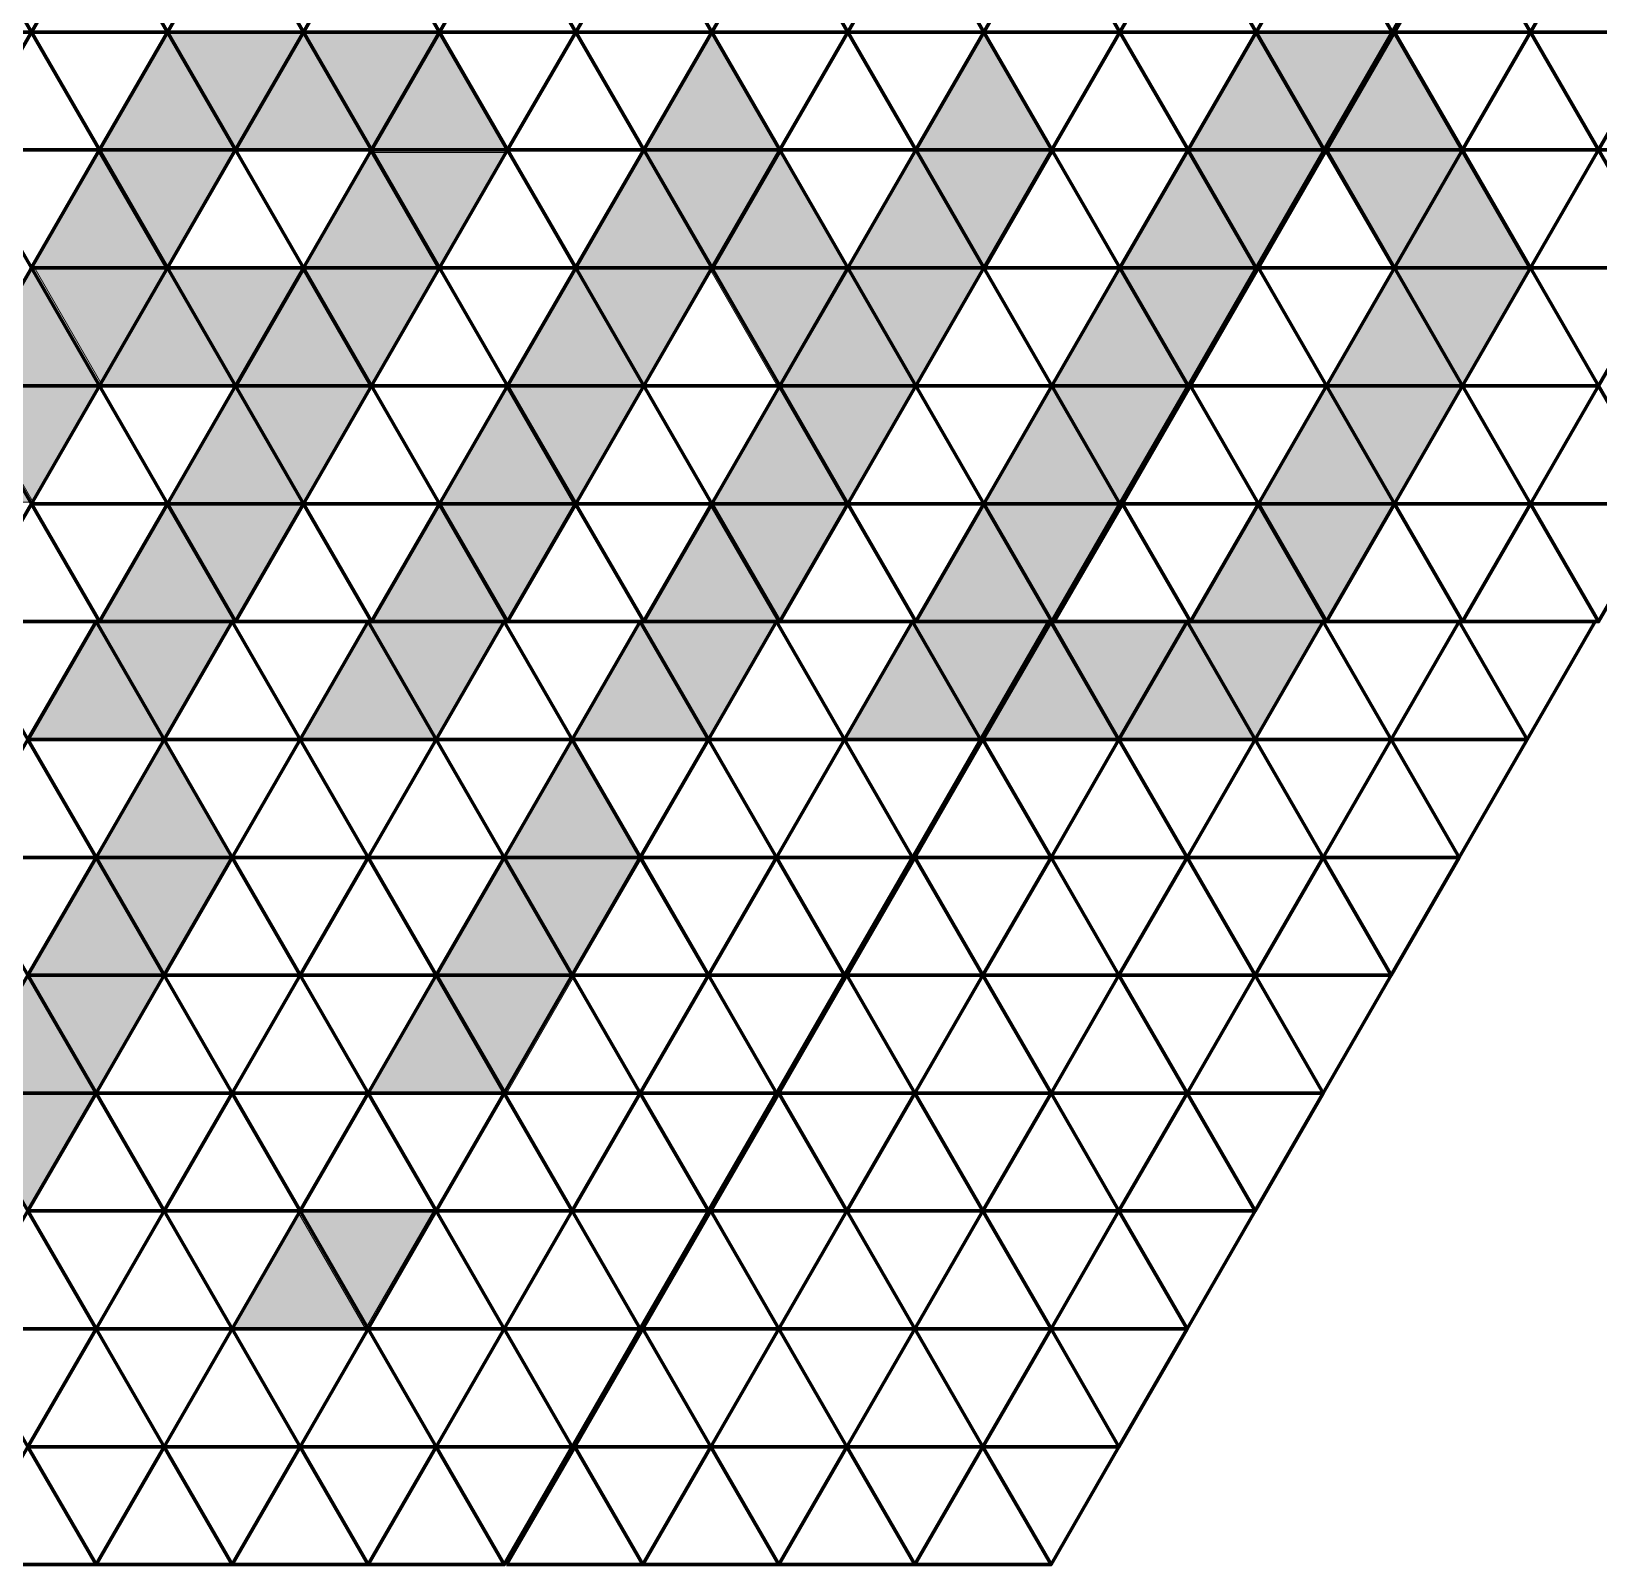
# Model space of a CAD drawing. Header units: inches. Extents: x 18 to 882, y -1167 to -33.
# Drawn here: x 564.4 to 773.3, y -830.6 to -626.4 of the extents above; entities that cross this region are included whole.
import ezdxf

# ---------------------------------------------------------------- set-up
doc = ezdxf.new("R2010")
doc.units = ezdxf.units.IN
doc.header["$MEASUREMENT"] = 0
doc.layers.add('Layer 1', color=7, linetype='Continuous')

# ---------------------------------------------------------------- blocks, each defined once
blk = doc.blocks.new('block 6')
at = {"layer": 'Layer 1', "true_color": 0xa7a9ab}
h = blk.add_hatch(color=253, dxfattribs=at)
h.dxf.hatch_style = 2
h.paths.add_polyline_path([(573.38, -642.27), (582.44, -626.56), (591.51, -642.27)])
h = blk.add_hatch(color=253, dxfattribs=at)
h.dxf.hatch_style = 2
h.paths.add_polyline_path([(600.58, -626.55), (591.51, -642.26), (582.44, -626.55)])
h = blk.add_hatch(color=253, dxfattribs=at)
h.dxf.hatch_style = 2
h.paths.add_polyline_path([(591.54, -642.09), (600.61, -626.39), (609.68, -642.09)])
h = blk.add_hatch(color=253, dxfattribs=at)
h.dxf.hatch_style = 2
h.paths.add_polyline_path([(618.75, -626.39), (609.69, -642.09), (600.62, -626.39)])
h = blk.add_hatch(color=253, dxfattribs=at)
h.dxf.hatch_style = 2
h.paths.add_polyline_path([(646.05, -642.27), (655.12, -626.57), (664.19, -642.27)])
h = blk.add_hatch(color=253, dxfattribs=at)
h.dxf.hatch_style = 2
h.paths.add_polyline_path([(682.31, -642.29), (691.38, -626.58), (700.44, -642.29)])
h = blk.add_hatch(color=253, dxfattribs=at)
h.dxf.hatch_style = 2
h.paths.add_polyline_path([(609.77, -642.54), (618.84, -626.83), (627.9, -642.54)])
h = blk.add_hatch(color=253, dxfattribs=at)
h.dxf.hatch_style = 2
h.paths.add_polyline_path([(718.48, -642.33), (727.54, -626.62), (736.61, -642.33)])
h = blk.add_hatch(color=253, dxfattribs=at)
h.dxf.hatch_style = 2
h.paths.add_polyline_path([(745.68, -626.61), (736.61, -642.32), (727.54, -626.61)])
h = blk.add_hatch(color=253, dxfattribs=at)
h.dxf.hatch_style = 2
h.paths.add_polyline_path([(736.84, -642.33), (745.91, -626.62), (754.98, -642.33)])
h = blk.add_hatch(color=253, dxfattribs=at)
h.dxf.hatch_style = 2
h.paths.add_polyline_path([(564.21, -657.97), (573.28, -642.26), (582.35, -657.97)])
h = blk.add_hatch(color=253, dxfattribs=at)
h.dxf.hatch_style = 2
h.paths.add_polyline_path([(591.41, -642.25), (582.35, -657.95), (573.28, -642.25)])
h = blk.add_hatch(color=253, dxfattribs=at)
h.dxf.hatch_style = 2
h.paths.add_polyline_path([(600.61, -657.88), (609.67, -642.18), (618.74, -657.88)])
h = blk.add_hatch(color=253, dxfattribs=at)
h.dxf.hatch_style = 2
h.paths.add_polyline_path([(627.81, -642.52), (618.74, -658.23), (609.67, -642.52)])
h = blk.add_hatch(color=253, dxfattribs=at)
h.dxf.hatch_style = 2
h.paths.add_polyline_path([(636.89, -657.97), (645.96, -642.27), (655.02, -657.97)])
h = blk.add_hatch(color=253, dxfattribs=at)
h.dxf.hatch_style = 2
h.paths.add_polyline_path([(664.44, -642.26), (655.38, -657.96), (646.31, -642.26)])
h = blk.add_hatch(color=253, dxfattribs=at)
h.dxf.hatch_style = 2
h.paths.add_polyline_path([(655.1, -657.88), (664.17, -642.17), (673.24, -657.88)])
h = blk.add_hatch(color=253, dxfattribs=at)
h.dxf.hatch_style = 2
h.paths.add_polyline_path([(673.15, -657.99), (682.21, -642.28), (691.28, -657.99)])
h = blk.add_hatch(color=253, dxfattribs=at)
h.dxf.hatch_style = 2
h.paths.add_polyline_path([(700.7, -642.27), (691.63, -657.97), (682.57, -642.27)])
h = blk.add_hatch(color=253, dxfattribs=at)
h.dxf.hatch_style = 2
h.paths.add_polyline_path([(709.41, -658.04), (718.48, -642.33), (727.54, -658.04)])
h = blk.add_hatch(color=253, dxfattribs=at)
h.dxf.hatch_style = 2
h.paths.add_polyline_path([(736.61, -642.32), (727.54, -658.03), (718.48, -642.32)])
h = blk.add_hatch(color=253, dxfattribs=at)
h.dxf.hatch_style = 2
h.paths.add_polyline_path([(754.98, -642.29), (745.91, -657.99), (736.84, -642.29)])
h = blk.add_hatch(color=253, dxfattribs=at)
h.dxf.hatch_style = 2
h.paths.add_polyline_path([(745.91, -658.04), (754.98, -642.33), (764.05, -658.04)])
h = blk.add_hatch(color=253, dxfattribs=at)
h.dxf.hatch_style = 2
h.paths.add_polyline_path([(555.72, -673.42), (564.79, -657.72), (573.86, -673.42)])
h = blk.add_hatch(color=253, dxfattribs=at)
h.dxf.hatch_style = 2
h.paths.add_polyline_path([(582.57, -658.06), (573.51, -673.76), (564.44, -658.06)])
h = blk.add_hatch(color=253, dxfattribs=at)
h.dxf.hatch_style = 2
h.paths.add_polyline_path([(573.4, -673.69), (582.46, -657.99), (591.53, -673.69)])
h = blk.add_hatch(color=253, dxfattribs=at)
h.dxf.hatch_style = 2
h.paths.add_polyline_path([(600.96, -657.99), (591.89, -673.69), (582.83, -657.99)])
h = blk.add_hatch(color=253, dxfattribs=at)
h.dxf.hatch_style = 2
h.paths.add_polyline_path([(591.76, -673.69), (600.83, -657.99), (609.9, -673.69)])
h = blk.add_hatch(color=253, dxfattribs=at)
h.dxf.hatch_style = 2
h.paths.add_polyline_path([(618.61, -657.98), (609.54, -673.68), (600.48, -657.98)])
h = blk.add_hatch(color=253, dxfattribs=at)
h.dxf.hatch_style = 2
h.paths.add_polyline_path([(628.05, -673.7), (637.11, -657.99), (646.18, -673.7)])
h = blk.add_hatch(color=253, dxfattribs=at)
h.dxf.hatch_style = 2
h.paths.add_polyline_path([(655.25, -657.98), (646.18, -673.68), (637.11, -657.98)])
h = blk.add_hatch(color=253, dxfattribs=at)
h.dxf.hatch_style = 2
h.paths.add_polyline_path([(672.99, -658.03), (663.92, -673.74), (654.86, -658.03)])
h = blk.add_hatch(color=253, dxfattribs=at)
h.dxf.hatch_style = 2
h.paths.add_polyline_path([(664.3, -673.71), (673.37, -658), (682.44, -673.71)])
h = blk.add_hatch(color=253, dxfattribs=at)
h.dxf.hatch_style = 2
h.paths.add_polyline_path([(691.51, -657.99), (682.44, -673.7), (673.37, -657.99)])
h = blk.add_hatch(color=253, dxfattribs=at)
h.dxf.hatch_style = 2
h.paths.add_polyline_path([(700.34, -673.74), (709.41, -658.04), (718.48, -673.74)])
h = blk.add_hatch(color=253, dxfattribs=at)
h.dxf.hatch_style = 2
h.paths.add_polyline_path([(727.9, -658.03), (718.83, -673.73), (709.76, -658.03)])
h = blk.add_hatch(color=253, dxfattribs=at)
h.dxf.hatch_style = 2
h.paths.add_polyline_path([(736.96, -673.74), (746.02, -658.04), (755.09, -673.74)])
h = blk.add_hatch(color=253, dxfattribs=at)
h.dxf.hatch_style = 2
h.paths.add_polyline_path([(764.16, -658.03), (755.09, -673.73), (746.02, -658.03)])
h = blk.add_hatch(color=253, dxfattribs=at)
h.dxf.hatch_style = 2
h.paths.add_polyline_path([(546.56, -689.12), (555.63, -673.42), (564.7, -689.12)])
h = blk.add_hatch(color=253, dxfattribs=at)
h.dxf.hatch_style = 2
h.paths.add_polyline_path([(573.76, -673.41), (564.7, -689.11), (555.63, -673.41)])
h = blk.add_hatch(color=253, dxfattribs=at)
h.dxf.hatch_style = 2
h.paths.add_polyline_path([(582.6, -689.39), (591.67, -673.69), (600.74, -689.39)])
h = blk.add_hatch(color=253, dxfattribs=at)
h.dxf.hatch_style = 2
h.paths.add_polyline_path([(609.8, -673.68), (600.74, -689.38), (591.67, -673.68)])
h = blk.add_hatch(color=253, dxfattribs=at)
h.dxf.hatch_style = 2
h.paths.add_polyline_path([(618.63, -689.4), (627.69, -673.69), (636.76, -689.4)])
h = blk.add_hatch(color=253, dxfattribs=at)
h.dxf.hatch_style = 2
h.paths.add_polyline_path([(646.18, -673.68), (637.11, -689.38), (628.05, -673.68)])
h = blk.add_hatch(color=253, dxfattribs=at)
h.dxf.hatch_style = 2
h.paths.add_polyline_path([(654.89, -689.41), (663.95, -673.7), (673.02, -689.41)])
h = blk.add_hatch(color=253, dxfattribs=at)
h.dxf.hatch_style = 2
h.paths.add_polyline_path([(682.09, -673.69), (673.02, -689.4), (663.95, -673.69)])
h = blk.add_hatch(color=253, dxfattribs=at)
h.dxf.hatch_style = 2
h.paths.add_polyline_path([(691.28, -689.43), (700.34, -673.73), (709.41, -689.43)])
h = blk.add_hatch(color=253, dxfattribs=at)
h.dxf.hatch_style = 2
h.paths.add_polyline_path([(718.48, -673.72), (709.41, -689.42), (700.34, -673.72)])
h = blk.add_hatch(color=253, dxfattribs=at)
h.dxf.hatch_style = 2
h.paths.add_polyline_path([(727.89, -689.43), (736.96, -673.73), (746.02, -689.43)])
h = blk.add_hatch(color=253, dxfattribs=at)
h.dxf.hatch_style = 2
h.paths.add_polyline_path([(755.09, -673.72), (746.02, -689.42), (736.96, -673.72)])
h = blk.add_hatch(color=253, dxfattribs=at)
h.dxf.hatch_style = 2
h.paths.add_polyline_path([(573.42, -705.18), (582.48, -689.48), (591.55, -705.18)])
h = blk.add_hatch(color=253, dxfattribs=at)
h.dxf.hatch_style = 2
h.paths.add_polyline_path([(600.62, -689.48), (591.55, -705.18), (582.48, -689.48)])
h = blk.add_hatch(color=253, dxfattribs=at)
h.dxf.hatch_style = 2
h.paths.add_polyline_path([(609.56, -705.1), (618.63, -689.39), (627.7, -705.1)])
h = blk.add_hatch(color=253, dxfattribs=at)
h.dxf.hatch_style = 2
h.paths.add_polyline_path([(636.76, -689.38), (627.69, -705.09), (618.63, -689.38)])
h = blk.add_hatch(color=253, dxfattribs=at)
h.dxf.hatch_style = 2
h.paths.add_polyline_path([(645.82, -705.11), (654.88, -689.41), (663.95, -705.11)])
h = blk.add_hatch(color=253, dxfattribs=at)
h.dxf.hatch_style = 2
h.paths.add_polyline_path([(673.02, -689.4), (663.95, -705.1), (654.89, -689.4)])
h = blk.add_hatch(color=253, dxfattribs=at)
h.dxf.hatch_style = 2
h.paths.add_polyline_path([(682.45, -705.13), (691.52, -689.43), (700.59, -705.13)])
h = blk.add_hatch(color=253, dxfattribs=at)
h.dxf.hatch_style = 2
h.paths.add_polyline_path([(709.65, -689.42), (700.59, -705.12), (691.52, -689.42)])
h = blk.add_hatch(color=253, dxfattribs=at)
h.dxf.hatch_style = 2
h.paths.add_polyline_path([(719.06, -705.13), (728.13, -689.43), (737.2, -705.13)])
h = blk.add_hatch(color=253, dxfattribs=at)
h.dxf.hatch_style = 2
h.paths.add_polyline_path([(745.91, -689.42), (736.84, -705.12), (727.78, -689.42)])
h = blk.add_hatch(color=253, dxfattribs=at)
h.dxf.hatch_style = 2
h.paths.add_polyline_path([(564.14, -720.85), (573.2, -705.15), (582.27, -720.85)])
h = blk.add_hatch(color=253, dxfattribs=at)
h.dxf.hatch_style = 2
h.paths.add_polyline_path([(591.34, -705.15), (582.27, -720.85), (573.2, -705.15)])
h = blk.add_hatch(color=253, dxfattribs=at)
h.dxf.hatch_style = 2
h.paths.add_polyline_path([(600.28, -720.77), (609.35, -705.06), (618.42, -720.77)])
h = blk.add_hatch(color=253, dxfattribs=at)
h.dxf.hatch_style = 2
h.paths.add_polyline_path([(627.48, -705.05), (618.41, -720.76), (609.35, -705.05)])
h = blk.add_hatch(color=253, dxfattribs=at)
h.dxf.hatch_style = 2
h.paths.add_polyline_path([(636.54, -720.78), (645.6, -705.08), (654.67, -720.78)])
h = blk.add_hatch(color=253, dxfattribs=at)
h.dxf.hatch_style = 2
h.paths.add_polyline_path([(663.74, -705.07), (654.67, -720.77), (645.61, -705.07)])
h = blk.add_hatch(color=253, dxfattribs=at)
h.dxf.hatch_style = 2
h.paths.add_polyline_path([(672.82, -720.8), (681.89, -705.1), (690.95, -720.8)])
h = blk.add_hatch(color=253, dxfattribs=at)
h.dxf.hatch_style = 2
h.paths.add_polyline_path([(700.02, -705.09), (690.95, -720.79), (681.89, -705.09)])
h = blk.add_hatch(color=253, dxfattribs=at)
h.dxf.hatch_style = 2
h.paths.add_polyline_path([(691.06, -720.81), (700.13, -705.1), (709.2, -720.81)])
h = blk.add_hatch(color=253, dxfattribs=at)
h.dxf.hatch_style = 2
h.paths.add_polyline_path([(718.27, -705.09), (709.2, -720.8), (700.13, -705.09)])
h = blk.add_hatch(color=253, dxfattribs=at)
h.dxf.hatch_style = 2
h.paths.add_polyline_path([(709.43, -720.8), (718.5, -705.1), (727.56, -720.8)])
h = blk.add_hatch(color=253, dxfattribs=at)
h.dxf.hatch_style = 2
h.paths.add_polyline_path([(736.63, -705.09), (727.56, -720.79), (718.5, -705.09)])
h = blk.add_hatch(color=253, dxfattribs=at)
h.dxf.hatch_style = 2
h.paths.add_polyline_path([(572.98, -736.43), (582.04, -720.72), (591.11, -736.43)])
h = blk.add_hatch(color=253, dxfattribs=at)
h.dxf.hatch_style = 2
h.paths.add_polyline_path([(627.27, -736.45), (636.33, -720.74), (645.4, -736.45)])
h = blk.add_hatch(color=253, dxfattribs=at)
h.dxf.hatch_style = 2
h.paths.add_polyline_path([(563.91, -752.14), (572.98, -736.43), (582.04, -752.14)])
h = blk.add_hatch(color=253, dxfattribs=at)
h.dxf.hatch_style = 2
h.paths.add_polyline_path([(591.11, -736.42), (582.04, -752.13), (572.98, -736.42)])
h = blk.add_hatch(color=253, dxfattribs=at)
h.dxf.hatch_style = 2
h.paths.add_polyline_path([(618.46, -752.15), (627.52, -736.44), (636.59, -752.15)])
h = blk.add_hatch(color=253, dxfattribs=at)
h.dxf.hatch_style = 2
h.paths.add_polyline_path([(645.66, -736.43), (636.59, -752.14), (627.52, -736.43)])
h = blk.add_hatch(color=253, dxfattribs=at)
h.dxf.hatch_style = 2
h.paths.add_polyline_path([(554.84, -767.85), (563.91, -752.14), (572.98, -767.85)])
h = blk.add_hatch(color=253, dxfattribs=at)
h.dxf.hatch_style = 2
h.paths.add_polyline_path([(582.04, -752.14), (572.98, -767.84), (563.91, -752.14)])
h = blk.add_hatch(color=253, dxfattribs=at)
h.dxf.hatch_style = 2
h.paths.add_polyline_path([(609.26, -767.87), (618.33, -752.16), (627.4, -767.87)])
h = blk.add_hatch(color=253, dxfattribs=at)
h.dxf.hatch_style = 2
h.paths.add_polyline_path([(636.82, -752.15), (627.75, -767.86), (618.68, -752.15)])
h = blk.add_hatch(color=253, dxfattribs=at)
h.dxf.hatch_style = 2
h.paths.add_polyline_path([(572.98, -767.82), (563.91, -783.53), (554.84, -767.82)])
h = blk.add_hatch(color=253, dxfattribs=at)
h.dxf.hatch_style = 2
h.paths.add_polyline_path([(591.21, -799.26), (600.28, -783.55), (609.35, -799.26)])
h = blk.add_hatch(color=253, dxfattribs=at)
h.dxf.hatch_style = 2
h.paths.add_polyline_path([(618.06, -783.54), (608.99, -799.25), (599.93, -783.54)])
at = {"layer": 'Layer 1', "lineweight": 0}
for points in [[(573.38, -642.27), (582.44, -626.56), (591.51, -642.27), (573.38, -642.27)], [(600.58, -626.55), (591.51, -642.26), (582.44, -626.55), (600.58, -626.55)], [(591.54, -642.09), (600.61, -626.39), (609.68, -642.09), (591.54, -642.09)], [(618.75, -626.39), (609.69, -642.09), (600.62, -626.39), (618.75, -626.39)], [(646.05, -642.27), (655.12, -626.57), (664.19, -642.27), (646.05, -642.27)], [(682.31, -642.29), (691.38, -626.58), (700.44, -642.29), (682.31, -642.29)], [(609.77, -642.54), (618.84, -626.83), (627.9, -642.54), (609.77, -642.54)], [(718.48, -642.33), (727.54, -626.62), (736.61, -642.33), (718.48, -642.33)], [(745.68, -626.61), (736.61, -642.32), (727.54, -626.61), (745.68, -626.61)], [(736.84, -642.33), (745.91, -626.62), (754.98, -642.33), (736.84, -642.33)], [(564.21, -657.97), (573.28, -642.26), (582.35, -657.97), (564.21, -657.97)], [(591.41, -642.25), (582.35, -657.95), (573.28, -642.25), (591.41, -642.25)], [(600.61, -657.88), (609.67, -642.18), (618.74, -657.88), (600.61, -657.88)], [(627.81, -642.52), (618.74, -658.23), (609.67, -642.52), (627.81, -642.52)], [(636.89, -657.97), (645.96, -642.27), (655.02, -657.97), (636.89, -657.97)], [(664.44, -642.26), (655.38, -657.96), (646.31, -642.26), (664.44, -642.26)], [(655.1, -657.88), (664.17, -642.17), (673.24, -657.88), (655.1, -657.88)], [(673.15, -657.99), (682.21, -642.28), (691.28, -657.99), (673.15, -657.99)], [(700.7, -642.27), (691.63, -657.97), (682.57, -642.27), (700.7, -642.27)], [(709.41, -658.04), (718.48, -642.33), (727.54, -658.04), (709.41, -658.04)], [(736.61, -642.32), (727.54, -658.03), (718.48, -642.32), (736.61, -642.32)], [(754.98, -642.29), (745.91, -657.99), (736.84, -642.29), (754.98, -642.29)], [(745.91, -658.04), (754.98, -642.33), (764.05, -658.04), (745.91, -658.04)], [(555.72, -673.42), (564.79, -657.72), (573.86, -673.42), (555.72, -673.42)], [(582.57, -658.06), (573.51, -673.76), (564.44, -658.06), (582.57, -658.06)], [(573.4, -673.69), (582.46, -657.99), (591.53, -673.69), (573.4, -673.69)], [(600.96, -657.99), (591.89, -673.69), (582.83, -657.99), (600.96, -657.99)], [(591.76, -673.69), (600.83, -657.99), (609.9, -673.69), (591.76, -673.69)], [(618.61, -657.98), (609.54, -673.68), (600.48, -657.98), (618.61, -657.98)], [(628.05, -673.7), (637.11, -657.99), (646.18, -673.7), (628.05, -673.7)], [(655.25, -657.98), (646.18, -673.68), (637.11, -657.98), (655.25, -657.98)], [(672.99, -658.03), (663.92, -673.74), (654.86, -658.03), (672.99, -658.03)], [(664.3, -673.71), (673.37, -658), (682.44, -673.71), (664.3, -673.71)], [(691.51, -657.99), (682.44, -673.7), (673.37, -657.99), (691.51, -657.99)], [(700.34, -673.74), (709.41, -658.04), (718.48, -673.74), (700.34, -673.74)], [(727.9, -658.03), (718.83, -673.73), (709.76, -658.03), (727.9, -658.03)], [(736.96, -673.74), (746.02, -658.04), (755.09, -673.74), (736.96, -673.74)], [(764.16, -658.03), (755.09, -673.73), (746.02, -658.03), (764.16, -658.03)], [(546.56, -689.12), (555.63, -673.42), (564.7, -689.12), (546.56, -689.12)], [(573.76, -673.41), (564.7, -689.11), (555.63, -673.41), (573.76, -673.41)], [(582.6, -689.39), (591.67, -673.69), (600.74, -689.39), (582.6, -689.39)], [(609.8, -673.68), (600.74, -689.38), (591.67, -673.68), (609.8, -673.68)], [(618.63, -689.4), (627.69, -673.69), (636.76, -689.4), (618.63, -689.4)], [(646.18, -673.68), (637.11, -689.38), (628.05, -673.68), (646.18, -673.68)], [(654.89, -689.41), (663.95, -673.7), (673.02, -689.41), (654.89, -689.41)], [(682.09, -673.69), (673.02, -689.4), (663.95, -673.69), (682.09, -673.69)], [(691.28, -689.43), (700.34, -673.73), (709.41, -689.43), (691.28, -689.43)], [(718.48, -673.72), (709.41, -689.42), (700.34, -673.72), (718.48, -673.72)], [(727.89, -689.43), (736.96, -673.73), (746.02, -689.43), (727.89, -689.43)], [(755.09, -673.72), (746.02, -689.42), (736.96, -673.72), (755.09, -673.72)], [(573.42, -705.18), (582.48, -689.48), (591.55, -705.18), (573.42, -705.18)], [(600.62, -689.48), (591.55, -705.18), (582.48, -689.48), (600.62, -689.48)], [(609.56, -705.1), (618.63, -689.39), (627.7, -705.1), (609.56, -705.1)], [(636.76, -689.38), (627.69, -705.09), (618.63, -689.38), (636.76, -689.38)], [(645.82, -705.11), (654.88, -689.41), (663.95, -705.11), (645.82, -705.11)], [(673.02, -689.4), (663.95, -705.1), (654.89, -689.4), (673.02, -689.4)], [(682.45, -705.13), (691.52, -689.43), (700.59, -705.13), (682.45, -705.13)], [(709.65, -689.42), (700.59, -705.12), (691.52, -689.42), (709.65, -689.42)], [(719.06, -705.13), (728.13, -689.43), (737.2, -705.13), (719.06, -705.13)], [(745.91, -689.42), (736.84, -705.12), (727.78, -689.42), (745.91, -689.42)], [(564.14, -720.85), (573.2, -705.15), (582.27, -720.85), (564.14, -720.85)], [(591.34, -705.15), (582.27, -720.85), (573.2, -705.15), (591.34, -705.15)], [(600.28, -720.77), (609.35, -705.06), (618.42, -720.77), (600.28, -720.77)], [(627.48, -705.05), (618.41, -720.76), (609.35, -705.05), (627.48, -705.05)], [(636.54, -720.78), (645.6, -705.08), (654.67, -720.78), (636.54, -720.78)], [(663.74, -705.07), (654.67, -720.77), (645.61, -705.07), (663.74, -705.07)], [(672.82, -720.8), (681.89, -705.1), (690.95, -720.8), (672.82, -720.8)], [(700.02, -705.09), (690.95, -720.79), (681.89, -705.09), (700.02, -705.09)], [(691.06, -720.81), (700.13, -705.1), (709.2, -720.81), (691.06, -720.81)], [(718.27, -705.09), (709.2, -720.8), (700.13, -705.09), (718.27, -705.09)], [(709.43, -720.8), (718.5, -705.1), (727.56, -720.8), (709.43, -720.8)], [(736.63, -705.09), (727.56, -720.79), (718.5, -705.09), (736.63, -705.09)], [(572.98, -736.43), (582.04, -720.72), (591.11, -736.43), (572.98, -736.43)], [(627.27, -736.45), (636.33, -720.74), (645.4, -736.45), (627.27, -736.45)], [(563.91, -752.14), (572.98, -736.43), (582.04, -752.14), (563.91, -752.14)], [(591.11, -736.42), (582.04, -752.13), (572.98, -736.42), (591.11, -736.42)], [(618.46, -752.15), (627.52, -736.44), (636.59, -752.15), (618.46, -752.15)], [(645.66, -736.43), (636.59, -752.14), (627.52, -736.43), (645.66, -736.43)], [(554.84, -767.85), (563.91, -752.14), (572.98, -767.85), (554.84, -767.85)], [(582.04, -752.14), (572.98, -767.84), (563.91, -752.14), (582.04, -752.14)], [(609.26, -767.87), (618.33, -752.16), (627.4, -767.87), (609.26, -767.87)], [(636.82, -752.15), (627.75, -767.86), (618.68, -752.15), (636.82, -752.15)], [(572.98, -767.82), (563.91, -783.53), (554.84, -767.82), (572.98, -767.82)], [(591.21, -799.26), (600.28, -783.55), (609.35, -799.26), (591.21, -799.26)], [(618.06, -783.54), (608.99, -799.25), (599.93, -783.54), (618.06, -783.54)]]:
    blk.add_lwpolyline(points, dxfattribs=at)
blk = doc.blocks.new('block 7')
at = {"layer": 'Layer 1', "color": 179, "lineweight": 70, "true_color": 0x231f20}
for points in [[(546.32, -626.49), (555.38, -610.78), (564.45, -626.49), (546.32, -626.49)], [(573.52, -610.78), (564.45, -626.49), (555.38, -610.78), (573.52, -610.78)], [(564.45, -626.49), (573.52, -610.78), (582.58, -626.49), (564.45, -626.49)], [(591.65, -610.78), (582.58, -626.49), (573.52, -610.78), (591.65, -610.78)], [(582.58, -626.49), (591.65, -610.78), (600.72, -626.49), (582.58, -626.49)], [(609.78, -610.78), (600.72, -626.49), (591.65, -610.78), (609.78, -610.78)], [(600.72, -626.49), (609.78, -610.78), (618.85, -626.49), (600.72, -626.49)], [(627.92, -610.78), (618.85, -626.49), (609.78, -610.78), (627.92, -610.78)], [(618.85, -626.49), (627.92, -610.78), (636.99, -626.49), (618.85, -626.49)], [(646.05, -610.78), (636.99, -626.49), (627.92, -610.78), (646.05, -610.78)], [(636.99, -626.49), (646.05, -610.78), (655.12, -626.49), (636.99, -626.49)], [(664.19, -610.78), (655.12, -626.49), (646.05, -610.78), (664.19, -610.78)], [(655.12, -626.49), (664.19, -610.78), (673.25, -626.49), (655.12, -626.49)], [(682.32, -610.78), (673.25, -626.49), (664.19, -610.78), (682.32, -610.78)], [(673.25, -626.49), (682.32, -610.78), (691.39, -626.49), (673.25, -626.49)], [(700.45, -610.78), (691.39, -626.49), (682.32, -610.78), (700.45, -610.78)], [(691.39, -626.49), (700.45, -610.78), (709.52, -626.49), (691.39, -626.49)], [(718.59, -610.78), (709.52, -626.49), (700.45, -610.78), (718.59, -610.78)], [(709.52, -626.49), (718.59, -610.78), (727.66, -626.49), (709.52, -626.49)], [(736.72, -610.78), (727.66, -626.49), (718.59, -610.78), (736.72, -610.78)], [(727.66, -626.49), (736.72, -610.78), (745.79, -626.49), (727.66, -626.49)], [(754.86, -610.78), (745.79, -626.49), (736.72, -610.78), (754.86, -610.78)], [(746.11, -626.49), (755.18, -610.78), (764.24, -626.49), (746.11, -626.49)], [(773.31, -610.78), (764.24, -626.49), (755.18, -610.78), (773.31, -610.78)], [(764.24, -626.49), (773.31, -610.78), (782.38, -626.49), (764.24, -626.49)], [(555.38, -642.19), (564.45, -626.49), (573.52, -642.19), (555.38, -642.19)], [(582.58, -626.49), (573.52, -642.19), (564.45, -626.49), (582.58, -626.49)], [(573.52, -642.19), (582.58, -626.49), (591.65, -642.19), (573.52, -642.19)], [(600.72, -626.49), (591.65, -642.19), (582.58, -626.49), (600.72, -626.49)], [(591.65, -642.19), (600.72, -626.49), (609.78, -642.19), (591.65, -642.19)], [(618.85, -626.49), (609.78, -642.19), (600.72, -626.49), (618.85, -626.49)], [(609.78, -642.19), (618.85, -626.49), (627.92, -642.19), (609.78, -642.19)], [(636.99, -626.49), (627.92, -642.19), (618.85, -626.49), (636.99, -626.49)], [(627.92, -642.19), (636.99, -626.49), (646.05, -642.19), (627.92, -642.19)], [(655.12, -626.49), (646.05, -642.19), (636.99, -626.49), (655.12, -626.49)], [(646.05, -642.19), (655.12, -626.49), (664.19, -642.19), (646.05, -642.19)], [(673.25, -626.49), (664.19, -642.19), (655.12, -626.49), (673.25, -626.49)], [(664.19, -642.19), (673.25, -626.49), (682.32, -642.19), (664.19, -642.19)], [(691.39, -626.49), (682.32, -642.19), (673.25, -626.49), (691.39, -626.49)], [(682.32, -642.19), (691.39, -626.49), (700.45, -642.19), (682.32, -642.19)], [(709.52, -626.49), (700.45, -642.19), (691.39, -626.49), (709.52, -626.49)], [(700.45, -642.19), (709.52, -626.49), (718.59, -642.19), (700.45, -642.19)], [(727.66, -626.49), (718.59, -642.19), (709.52, -626.49), (727.66, -626.49)], [(718.59, -642.19), (727.66, -626.49), (736.72, -642.19), (718.59, -642.19)], [(745.79, -626.49), (736.72, -642.19), (727.66, -626.49), (745.79, -626.49)], [(737.04, -642.19), (746.11, -626.49), (755.18, -642.19), (737.04, -642.19)], [(764.24, -626.49), (755.17, -642.19), (746.11, -626.49), (764.24, -626.49)], [(755.18, -642.19), (764.24, -626.49), (773.31, -642.19), (755.18, -642.19)], [(782.38, -626.49), (773.31, -642.19), (764.24, -626.49), (782.38, -626.49)], [(573.52, -642.19), (564.45, -657.9), (555.38, -642.19), (573.52, -642.19)], [(564.45, -657.9), (573.52, -642.19), (582.58, -657.9), (564.45, -657.9)], [(591.65, -642.19), (582.58, -657.9), (573.52, -642.19), (591.65, -642.19)], [(582.58, -657.9), (591.65, -642.19), (600.72, -657.9), (582.58, -657.9)], [(609.78, -642.19), (600.72, -657.9), (591.65, -642.19), (609.78, -642.19)], [(600.72, -657.9), (609.78, -642.19), (618.85, -657.9), (600.72, -657.9)], [(627.92, -642.19), (618.85, -657.9), (609.78, -642.19), (627.92, -642.19)], [(618.85, -657.9), (627.92, -642.19), (636.99, -657.9), (618.85, -657.9)], [(646.05, -642.19), (636.98, -657.9), (627.92, -642.19), (646.05, -642.19)], [(636.99, -657.9), (646.05, -642.19), (655.12, -657.9), (636.99, -657.9)], [(664.19, -642.19), (655.12, -657.9), (646.05, -642.19), (664.19, -642.19)], [(655.12, -657.9), (664.19, -642.19), (673.25, -657.9), (655.12, -657.9)], [(682.32, -642.19), (673.25, -657.9), (664.19, -642.19), (682.32, -642.19)], [(673.25, -657.9), (682.32, -642.19), (691.39, -657.9), (673.25, -657.9)], [(700.45, -642.19), (691.39, -657.9), (682.32, -642.19), (700.45, -642.19)], [(691.39, -657.9), (700.45, -642.19), (709.52, -657.9), (691.39, -657.9)], [(718.59, -642.19), (709.52, -657.9), (700.45, -642.19), (718.59, -642.19)], [(709.52, -657.9), (718.59, -642.19), (727.65, -657.9), (709.52, -657.9)], [(736.72, -642.19), (727.66, -657.9), (718.59, -642.19), (736.72, -642.19)], [(727.97, -657.9), (737.04, -642.19), (746.11, -657.9), (727.97, -657.9)], [(755.17, -642.19), (746.11, -657.9), (737.04, -642.19), (755.17, -642.19)], [(746.11, -657.9), (755.17, -642.19), (764.24, -657.9), (746.11, -657.9)], [(773.31, -642.19), (764.24, -657.9), (755.17, -642.19), (773.31, -642.19)], [(764.24, -657.9), (773.31, -642.19), (782.38, -657.9), (764.24, -657.9)], [(791.44, -642.19), (782.38, -657.9), (773.31, -642.19), (791.44, -642.19)], [(555.38, -673.6), (564.45, -657.9), (573.52, -673.6), (555.38, -673.6)], [(582.58, -657.9), (573.52, -673.6), (564.45, -657.9), (582.58, -657.9)], [(573.52, -673.6), (582.58, -657.9), (591.65, -673.6), (573.52, -673.6)], [(600.72, -657.9), (591.65, -673.6), (582.58, -657.9), (600.72, -657.9)], [(591.65, -673.6), (600.72, -657.9), (609.78, -673.6), (591.65, -673.6)], [(618.85, -657.9), (609.78, -673.6), (600.72, -657.9), (618.85, -657.9)], [(609.78, -673.6), (618.85, -657.9), (627.92, -673.6), (609.78, -673.6)], [(636.99, -657.9), (627.92, -673.6), (618.85, -657.9), (636.99, -657.9)], [(627.92, -673.6), (636.99, -657.9), (646.05, -673.6), (627.92, -673.6)], [(655.12, -657.9), (646.05, -673.6), (636.99, -657.9), (655.12, -657.9)], [(646.05, -673.6), (655.12, -657.9), (664.19, -673.6), (646.05, -673.6)], [(673.25, -657.9), (664.19, -673.6), (655.12, -657.9), (673.25, -657.9)], [(664.19, -673.6), (673.25, -657.9), (682.32, -673.6), (664.19, -673.6)], [(691.39, -657.9), (682.32, -673.6), (673.25, -657.9), (691.39, -657.9)], [(682.32, -673.6), (691.39, -657.9), (700.45, -673.6), (682.32, -673.6)], [(709.52, -657.9), (700.45, -673.6), (691.39, -657.9), (709.52, -657.9)], [(700.45, -673.6), (709.52, -657.9), (718.59, -673.6), (700.45, -673.6)], [(727.66, -657.9), (718.59, -673.6), (709.52, -657.9), (727.66, -657.9)], [(718.91, -673.6), (727.97, -657.9), (737.04, -673.6), (718.91, -673.6)], [(746.11, -657.9), (737.04, -673.6), (727.97, -657.9), (746.11, -657.9)], [(737.04, -673.6), (746.11, -657.9), (755.18, -673.6), (737.04, -673.6)], [(764.24, -657.9), (755.17, -673.6), (746.11, -657.9), (764.24, -657.9)], [(755.18, -673.6), (764.24, -657.9), (773.31, -673.6), (755.18, -673.6)], [(782.38, -657.9), (773.31, -673.6), (764.24, -657.9), (782.38, -657.9)], [(573.52, -673.6), (564.45, -689.31), (555.38, -673.6), (573.52, -673.6)], [(564.45, -689.31), (573.52, -673.6), (582.58, -689.31), (564.45, -689.31)], [(591.65, -673.6), (582.58, -689.31), (573.52, -673.6), (591.65, -673.6)], [(582.58, -689.31), (591.65, -673.6), (600.72, -689.31), (582.58, -689.31)], [(609.78, -673.6), (600.72, -689.31), (591.65, -673.6), (609.78, -673.6)], [(600.72, -689.31), (609.78, -673.6), (618.85, -689.31), (600.72, -689.31)], [(627.92, -673.6), (618.85, -689.31), (609.78, -673.6), (627.92, -673.6)], [(618.85, -689.31), (627.92, -673.6), (636.99, -689.31), (618.85, -689.31)], [(646.05, -673.6), (636.99, -689.31), (627.92, -673.6), (646.05, -673.6)], [(636.99, -689.31), (646.05, -673.6), (655.12, -689.31), (636.99, -689.31)], [(664.19, -673.6), (655.12, -689.31), (646.05, -673.6), (664.19, -673.6)], [(655.12, -689.31), (664.19, -673.6), (673.25, -689.31), (655.12, -689.31)], [(682.32, -673.6), (673.25, -689.31), (664.19, -673.6), (682.32, -673.6)], [(673.25, -689.31), (682.32, -673.6), (691.39, -689.31), (673.25, -689.31)], [(700.45, -673.6), (691.39, -689.31), (682.32, -673.6), (700.45, -673.6)], [(691.39, -689.31), (700.45, -673.6), (709.52, -689.31), (691.39, -689.31)], [(718.59, -673.6), (709.52, -689.31), (700.45, -673.6), (718.59, -673.6)], [(709.84, -689.31), (718.91, -673.6), (727.97, -689.31), (709.84, -689.31)], [(737.04, -673.6), (727.97, -689.31), (718.91, -673.6), (737.04, -673.6)], [(727.97, -689.31), (737.04, -673.6), (746.11, -689.31), (727.97, -689.31)], [(755.17, -673.6), (746.11, -689.31), (737.04, -673.6), (755.17, -673.6)], [(746.11, -689.31), (755.18, -673.6), (764.24, -689.31), (746.11, -689.31)], [(773.31, -673.6), (764.24, -689.31), (755.17, -673.6), (773.31, -673.6)], [(764.24, -689.31), (773.31, -673.6), (782.38, -689.31), (764.24, -689.31)], [(555.38, -705.01), (564.45, -689.31), (573.52, -705.01), (555.38, -705.01)], [(582.58, -689.31), (573.52, -705.01), (564.45, -689.31), (582.58, -689.31)], [(573.52, -705.01), (582.58, -689.31), (591.65, -705.01), (573.52, -705.01)], [(600.72, -689.31), (591.65, -705.01), (582.58, -689.31), (600.72, -689.31)], [(591.65, -705.01), (600.72, -689.31), (609.78, -705.01), (591.65, -705.01)], [(618.85, -689.31), (609.78, -705.01), (600.72, -689.31), (618.85, -689.31)], [(609.78, -705.01), (618.85, -689.31), (627.92, -705.01), (609.78, -705.01)], [(636.99, -689.31), (627.92, -705.01), (618.85, -689.31), (636.99, -689.31)], [(627.92, -705.01), (636.98, -689.31), (646.05, -705.01), (627.92, -705.01)], [(655.12, -689.31), (646.05, -705.01), (636.98, -689.31), (655.12, -689.31)], [(646.05, -705.01), (655.12, -689.31), (664.19, -705.01), (646.05, -705.01)], [(673.25, -689.31), (664.19, -705.01), (655.12, -689.31), (673.25, -689.31)], [(664.19, -705.01), (673.25, -689.31), (682.32, -705.01), (664.19, -705.01)], [(691.39, -689.31), (682.32, -705.01), (673.25, -689.31), (691.39, -689.31)], [(682.32, -705.01), (691.39, -689.31), (700.45, -705.01), (682.32, -705.01)], [(709.52, -689.31), (700.45, -705.01), (691.39, -689.31), (709.52, -689.31)], [(700.77, -705.01), (709.84, -689.31), (718.91, -705.01), (700.77, -705.01)], [(727.97, -689.31), (718.91, -705.01), (709.84, -689.31), (727.97, -689.31)], [(718.91, -705.01), (727.97, -689.31), (737.04, -705.01), (718.91, -705.01)], [(746.11, -689.31), (737.04, -705.01), (727.97, -689.31), (746.11, -689.31)], [(737.04, -705.01), (746.11, -689.31), (755.17, -705.01), (737.04, -705.01)], [(764.24, -689.31), (755.17, -705.01), (746.11, -689.31), (764.24, -689.31)], [(755.17, -705.01), (764.24, -689.31), (773.31, -705.01), (755.17, -705.01)], [(782.38, -689.31), (773.31, -705.01), (764.24, -689.31), (782.38, -689.31)], [(573.07, -705.01), (564, -720.71), (554.94, -705.01), (573.07, -705.01)], [(564, -720.71), (573.07, -705.01), (582.14, -720.71), (564, -720.71)], [(591.2, -705.01), (582.14, -720.71), (573.07, -705.01), (591.2, -705.01)], [(582.14, -720.71), (591.2, -705.01), (600.27, -720.71), (582.14, -720.71)], [(609.34, -705.01), (600.27, -720.71), (591.2, -705.01), (609.34, -705.01)], [(600.27, -720.71), (609.34, -705.01), (618.4, -720.71), (600.27, -720.71)], [(627.47, -705.01), (618.4, -720.71), (609.34, -705.01), (627.47, -705.01)], [(618.4, -720.71), (627.47, -705.01), (636.54, -720.71), (618.4, -720.71)], [(645.6, -705.01), (636.54, -720.71), (627.47, -705.01), (645.6, -705.01)], [(636.54, -720.71), (645.6, -705.01), (654.67, -720.71), (636.54, -720.71)], [(663.74, -705.01), (654.67, -720.71), (645.6, -705.01), (663.74, -705.01)], [(654.67, -720.71), (663.74, -705.01), (672.81, -720.71), (654.67, -720.71)], [(681.87, -705.01), (672.81, -720.71), (663.74, -705.01), (681.87, -705.01)], [(672.81, -720.71), (681.87, -705.01), (690.94, -720.71), (672.81, -720.71)], [(700.01, -705.01), (690.94, -720.71), (681.87, -705.01), (700.01, -705.01)], [(691.26, -720.71), (700.33, -705.01), (709.39, -720.71), (691.26, -720.71)], [(718.46, -705.01), (709.39, -720.71), (700.33, -705.01), (718.46, -705.01)], [(709.39, -720.71), (718.46, -705.01), (727.53, -720.71), (709.39, -720.71)], [(736.59, -705.01), (727.53, -720.71), (718.46, -705.01), (736.59, -705.01)], [(727.53, -720.71), (736.59, -705.01), (745.66, -720.71), (727.53, -720.71)], [(754.73, -705.01), (745.66, -720.71), (736.59, -705.01), (754.73, -705.01)], [(745.66, -720.71), (754.73, -705.01), (763.79, -720.71), (745.66, -720.71)], [(772.86, -705.01), (763.79, -720.71), (754.73, -705.01), (772.86, -705.01)], [(554.94, -736.42), (564, -720.71), (573.07, -736.42), (554.94, -736.42)], [(582.14, -720.71), (573.07, -736.42), (564, -720.71), (582.14, -720.71)], [(573.07, -736.42), (582.14, -720.71), (591.2, -736.42), (573.07, -736.42)], [(600.27, -720.71), (591.2, -736.42), (582.14, -720.71), (600.27, -720.71)], [(591.2, -736.42), (600.27, -720.71), (609.34, -736.42), (591.2, -736.42)], [(618.4, -720.71), (609.34, -736.42), (600.27, -720.71), (618.4, -720.71)], [(609.34, -736.42), (618.4, -720.71), (627.47, -736.42), (609.34, -736.42)], [(636.54, -720.71), (627.47, -736.42), (618.4, -720.71), (636.54, -720.71)], [(627.47, -736.42), (636.54, -720.71), (645.61, -736.42), (627.47, -736.42)], [(654.67, -720.71), (645.6, -736.42), (636.54, -720.71), (654.67, -720.71)], [(645.61, -736.42), (654.67, -720.71), (663.74, -736.42), (645.61, -736.42)], [(672.81, -720.71), (663.74, -736.42), (654.67, -720.71), (672.81, -720.71)], [(663.74, -736.42), (672.81, -720.71), (681.87, -736.42), (663.74, -736.42)], [(690.94, -720.71), (681.87, -736.42), (672.81, -720.71), (690.94, -720.71)], [(682.19, -736.42), (691.26, -720.71), (700.33, -736.42), (682.19, -736.42)], [(709.39, -720.71), (700.33, -736.42), (691.26, -720.71), (709.39, -720.71)], [(700.33, -736.42), (709.39, -720.71), (718.46, -736.42), (700.33, -736.42)], [(727.53, -720.71), (718.46, -736.42), (709.39, -720.71), (727.53, -720.71)], [(718.46, -736.42), (727.53, -720.71), (736.59, -736.42), (718.46, -736.42)], [(745.66, -720.71), (736.59, -736.42), (727.53, -720.71), (745.66, -720.71)], [(736.59, -736.42), (745.66, -720.71), (754.73, -736.42), (736.59, -736.42)], [(763.8, -720.71), (754.73, -736.42), (745.66, -720.71), (763.8, -720.71)], [(573.07, -736.42), (564, -752.12), (554.94, -736.42), (573.07, -736.42)], [(564, -752.12), (573.07, -736.42), (582.14, -752.12), (564, -752.12)], [(591.2, -736.42), (582.14, -752.12), (573.07, -736.42), (591.2, -736.42)], [(582.14, -752.12), (591.2, -736.42), (600.27, -752.12), (582.14, -752.12)], [(609.34, -736.42), (600.27, -752.12), (591.2, -736.42), (609.34, -736.42)], [(600.27, -752.12), (609.34, -736.42), (618.4, -752.12), (600.27, -752.12)], [(627.47, -736.42), (618.4, -752.12), (609.34, -736.42), (627.47, -736.42)], [(618.4, -752.12), (627.47, -736.42), (636.54, -752.12), (618.4, -752.12)], [(645.6, -736.42), (636.54, -752.12), (627.47, -736.42), (645.6, -736.42)], [(636.54, -752.12), (645.61, -736.42), (654.67, -752.12), (636.54, -752.12)], [(663.74, -736.42), (654.67, -752.12), (645.6, -736.42), (663.74, -736.42)], [(654.67, -752.12), (663.74, -736.42), (672.81, -752.12), (654.67, -752.12)], [(681.87, -736.42), (672.81, -752.12), (663.74, -736.42), (681.87, -736.42)], [(673.13, -752.12), (682.19, -736.42), (691.26, -752.12), (673.13, -752.12)], [(700.33, -736.42), (691.26, -752.12), (682.19, -736.42), (700.33, -736.42)], [(691.26, -752.12), (700.33, -736.42), (709.39, -752.12), (691.26, -752.12)], [(718.46, -736.42), (709.39, -752.12), (700.33, -736.42), (718.46, -736.42)], [(709.39, -752.12), (718.46, -736.42), (727.53, -752.12), (709.39, -752.12)], [(736.59, -736.42), (727.53, -752.12), (718.46, -736.42), (736.59, -736.42)], [(727.53, -752.12), (736.59, -736.42), (745.66, -752.12), (727.53, -752.12)], [(754.73, -736.42), (745.66, -752.12), (736.59, -736.42), (754.73, -736.42)], [(554.94, -767.83), (564, -752.12), (573.07, -767.83), (554.94, -767.83)], [(582.14, -752.12), (573.07, -767.83), (564, -752.12), (582.14, -752.12)], [(573.07, -767.83), (582.14, -752.12), (591.2, -767.83), (573.07, -767.83)], [(600.27, -752.12), (591.2, -767.83), (582.14, -752.12), (600.27, -752.12)], [(591.2, -767.83), (600.27, -752.12), (609.34, -767.83), (591.2, -767.83)], [(618.4, -752.12), (609.34, -767.83), (600.27, -752.12), (618.4, -752.12)], [(609.34, -767.83), (618.4, -752.12), (627.47, -767.83), (609.34, -767.83)], [(636.54, -752.12), (627.47, -767.83), (618.4, -752.12), (636.54, -752.12)], [(627.47, -767.83), (636.54, -752.12), (645.6, -767.83), (627.47, -767.83)], [(654.67, -752.12), (645.6, -767.83), (636.54, -752.12), (654.67, -752.12)], [(645.6, -767.83), (654.67, -752.12), (663.74, -767.83), (645.6, -767.83)], [(672.81, -752.12), (663.74, -767.83), (654.67, -752.12), (672.81, -752.12)], [(664.06, -767.83), (673.13, -752.12), (682.19, -767.83), (664.06, -767.83)], [(691.26, -752.12), (682.19, -767.83), (673.13, -752.12), (691.26, -752.12)], [(682.19, -767.83), (691.26, -752.12), (700.33, -767.83), (682.19, -767.83)], [(709.39, -752.12), (700.33, -767.83), (691.26, -752.12), (709.39, -752.12)], [(700.33, -767.83), (709.39, -752.12), (718.46, -767.83), (700.33, -767.83)], [(727.53, -752.12), (718.46, -767.83), (709.39, -752.12), (727.53, -752.12)], [(718.46, -767.83), (727.53, -752.12), (736.59, -767.83), (718.46, -767.83)], [(745.66, -752.12), (736.59, -767.83), (727.53, -752.12), (745.66, -752.12)], [(573.07, -767.83), (564, -783.53), (554.93, -767.83), (573.07, -767.83)], [(564, -783.53), (573.07, -767.83), (582.14, -783.53), (564, -783.53)], [(591.2, -767.83), (582.14, -783.53), (573.07, -767.83), (591.2, -767.83)], [(582.14, -783.53), (591.2, -767.83), (600.27, -783.53), (582.14, -783.53)], [(609.34, -767.83), (600.27, -783.53), (591.2, -767.83), (609.34, -767.83)], [(600.27, -783.53), (609.34, -767.83), (618.4, -783.53), (600.27, -783.53)], [(627.47, -767.83), (618.4, -783.53), (609.34, -767.83), (627.47, -767.83)], [(618.4, -783.53), (627.47, -767.83), (636.54, -783.53), (618.4, -783.53)], [(645.6, -767.83), (636.54, -783.53), (627.47, -767.83), (645.6, -767.83)], [(636.54, -783.53), (645.6, -767.83), (654.67, -783.53), (636.54, -783.53)], [(663.74, -767.83), (654.67, -783.53), (645.6, -767.83), (663.74, -767.83)], [(654.99, -783.53), (664.06, -767.83), (673.13, -783.53), (654.99, -783.53)], [(682.19, -767.83), (673.13, -783.53), (664.06, -767.83), (682.19, -767.83)], [(673.13, -783.53), (682.19, -767.83), (691.26, -783.53), (673.13, -783.53)], [(700.33, -767.83), (691.26, -783.53), (682.19, -767.83), (700.33, -767.83)], [(691.26, -783.53), (700.33, -767.83), (709.39, -783.53), (691.26, -783.53)], [(718.46, -767.83), (709.39, -783.53), (700.33, -767.83), (718.46, -767.83)], [(709.39, -783.53), (718.46, -767.83), (727.53, -783.53), (709.39, -783.53)], [(736.59, -767.83), (727.53, -783.53), (718.46, -767.83), (736.59, -767.83)], [(554.94, -799.24), (564, -783.53), (573.07, -799.24), (554.94, -799.24)], [(582.14, -783.53), (573.07, -799.24), (564, -783.53), (582.14, -783.53)], [(573.07, -799.24), (582.14, -783.53), (591.2, -799.24), (573.07, -799.24)], [(600.27, -783.53), (591.2, -799.24), (582.14, -783.53), (600.27, -783.53)], [(591.2, -799.24), (600.27, -783.53), (609.34, -799.24), (591.2, -799.24)], [(618.4, -783.53), (609.34, -799.24), (600.27, -783.53), (618.4, -783.53)], [(609.34, -799.24), (618.4, -783.53), (627.47, -799.24), (609.34, -799.24)], [(636.54, -783.53), (627.47, -799.24), (618.4, -783.53), (636.54, -783.53)], [(627.47, -799.24), (636.54, -783.53), (645.6, -799.24), (627.47, -799.24)], [(654.67, -783.53), (645.6, -799.24), (636.54, -783.53), (654.67, -783.53)], [(645.92, -799.24), (654.99, -783.53), (664.06, -799.24), (645.92, -799.24)], [(673.13, -783.53), (664.06, -799.24), (654.99, -783.53), (673.13, -783.53)], [(664.06, -799.24), (673.13, -783.53), (682.19, -799.24), (664.06, -799.24)], [(691.26, -783.53), (682.19, -799.24), (673.13, -783.53), (691.26, -783.53)], [(682.19, -799.24), (691.26, -783.53), (700.33, -799.24), (682.19, -799.24)], [(709.39, -783.53), (700.33, -799.24), (691.26, -783.53), (709.39, -783.53)], [(700.33, -799.24), (709.39, -783.53), (718.46, -799.24), (700.33, -799.24)], [(727.53, -783.53), (718.46, -799.24), (709.39, -783.53), (727.53, -783.53)], [(573.07, -799.24), (564, -814.94), (554.94, -799.24), (573.07, -799.24)], [(564, -814.94), (573.07, -799.24), (582.14, -814.94), (564, -814.94)], [(591.2, -799.24), (582.14, -814.94), (573.07, -799.24), (591.2, -799.24)], [(582.14, -814.94), (591.2, -799.24), (600.27, -814.94), (582.14, -814.94)], [(609.34, -799.24), (600.27, -814.94), (591.2, -799.24), (609.34, -799.24)], [(600.27, -814.94), (609.34, -799.24), (618.4, -814.94), (600.27, -814.94)], [(627.47, -799.24), (618.4, -814.94), (609.34, -799.24), (627.47, -799.24)], [(618.4, -814.94), (627.47, -799.24), (636.54, -814.94), (618.4, -814.94)], [(645.6, -799.24), (636.54, -814.94), (627.47, -799.24), (645.6, -799.24)], [(636.86, -814.94), (645.92, -799.24), (654.99, -814.94), (636.86, -814.94)], [(664.06, -799.24), (654.99, -814.94), (645.92, -799.24), (664.06, -799.24)], [(654.99, -814.94), (664.06, -799.24), (673.13, -814.94), (654.99, -814.94)], [(682.19, -799.24), (673.13, -814.94), (664.06, -799.24), (682.19, -799.24)], [(673.13, -814.94), (682.19, -799.24), (691.26, -814.94), (673.13, -814.94)], [(700.33, -799.24), (691.26, -814.94), (682.19, -799.24), (700.33, -799.24)], [(691.26, -814.94), (700.33, -799.24), (709.39, -814.94), (691.26, -814.94)], [(718.46, -799.24), (709.39, -814.94), (700.33, -799.24), (718.46, -799.24)], [(554.93, -830.64), (564, -814.94), (573.07, -830.64), (554.93, -830.64)], [(582.14, -814.94), (573.07, -830.64), (564, -814.94), (582.14, -814.94)], [(573.07, -830.64), (582.14, -814.94), (591.2, -830.64), (573.07, -830.64)], [(600.27, -814.94), (591.2, -830.64), (582.14, -814.94), (600.27, -814.94)], [(591.2, -830.64), (600.27, -814.94), (609.34, -830.64), (591.2, -830.64)], [(618.4, -814.94), (609.34, -830.64), (600.27, -814.94), (618.4, -814.94)], [(609.34, -830.64), (618.4, -814.94), (627.47, -830.64), (609.34, -830.64)], [(636.54, -814.94), (627.47, -830.64), (618.4, -814.94), (636.54, -814.94)], [(627.79, -830.64), (636.86, -814.94), (645.92, -830.64), (627.79, -830.64)], [(654.99, -814.94), (645.92, -830.64), (636.86, -814.94), (654.99, -814.94)], [(645.92, -830.64), (654.99, -814.94), (664.06, -830.64), (645.92, -830.64)], [(673.12, -814.94), (664.06, -830.64), (654.99, -814.94), (673.12, -814.94)], [(664.06, -830.64), (673.13, -814.94), (682.19, -830.64), (664.06, -830.64)], [(691.26, -814.94), (682.19, -830.64), (673.12, -814.94), (691.26, -814.94)], [(682.19, -830.64), (691.26, -814.94), (700.33, -830.64), (682.19, -830.64)], [(709.39, -814.94), (700.33, -830.64), (691.26, -814.94), (709.39, -814.94)]]:
    blk.add_lwpolyline(points, dxfattribs=at)
blk = doc.blocks.new('block 5')
at = {"layer": 'Layer 1'}
for name in ['block 7', 'block 6']:
    blk.add_blockref(name, (0, 0), dxfattribs=at)

msp = doc.modelspace()

# ---------------------------------------------------------------- block references
at = {"layer": 'Layer 1'}
msp.add_blockref('block 5', (0, 0), dxfattribs=at)

doc.saveas('drawing.dxf')
